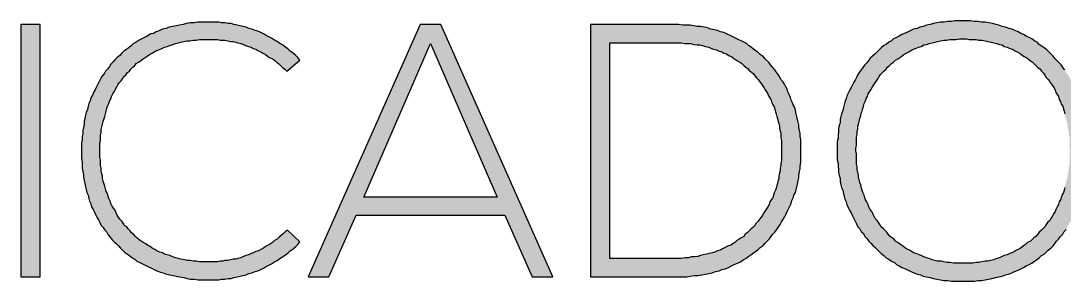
# Model space of a CAD drawing. Header units: centimetres. Extents: x 1658 to 17259, y 8294 to 11444.
# Drawn here: x 10831.1 to 10908.7, y 8581.1 to 8600.5 of the extents above; entities that cross this region are included whole.
import ezdxf
from ezdxf.enums import TextEntityAlignment as Align

# ---------------------------------------------------------------- set-up
doc = ezdxf.new("R2010")
doc.units = ezdxf.units.CM
doc.header["$LTSCALE"] = 50
doc.header["$MEASUREMENT"] = 0
doc.layers.add('FORMATO-PRECON', color=2, linetype='Continuous')
doc.styles.add('PRECON-ROMANS', font='romans.shx')

# ---------------------------------------------------------------- blocks, each defined once
blk = doc.blocks.new('CARIMBO')
at = {"linetype": 'Continuous', "true_color": 0x575854}
for points in [[(-1246.63, 297.91), (-1246.56, 298.18), (-1246.49, 298.45), (-1246.42, 298.73), (-1246.35, 299), (-1246.28, 299.2), (-1246.22, 299.48), (-1246.15, 299.75), (-1246.05, 300.16), (-1245.88, 300.5), (-1245.81, 300.7), (-1245.67, 300.98), (-1245.6, 301.18), (-1245.47, 301.45), (-1245.33, 301.66), (-1245.26, 301.86), (-1245.13, 302.07), (-1244.92, 302.48), (-1244.65, 302.75), (-1244.51, 302.95), (-1244.38, 303.16), (-1244.17, 303.36), (-1244.03, 303.57), (-1243.83, 303.7), (-1243.69, 303.91), (-1243.49, 304.11), (-1243.28, 304.25), (-1243.15, 304.45), (-1242.94, 304.59), (-1242.74, 304.73), (-1242.47, 304.93), (-1242.26, 305.07), (-1242.06, 305.2), (-1241.85, 305.34), (-1241.58, 305.48), (-1241.38, 305.61), (-1241.1, 305.75), (-1240.9, 305.82), (-1240.63, 305.95), (-1240.35, 306.09), (-1240.08, 306.16), (-1239.81, 306.23), (-1239.53, 306.36), (-1239.26, 306.43), (-1238.99, 306.5), (-1238.72, 306.57), (-1238.44, 306.64), (-1238.1, 306.7), (-1237.83, 306.7), (-1237.49, 306.77), (-1237.22, 306.77), (-1236.87, 306.84), (-1236.53, 306.84), (-1236.19, 306.84), (-1235.92, 306.84), (-1235.65, 306.84), (-1235.38, 306.84), (-1235.1, 306.84), (-1234.83, 306.77), (-1234.56, 306.77), (-1234.35, 306.77), (-1234.08, 306.7), (-1233.81, 306.64), (-1233.53, 306.64), (-1233.26, 306.57), (-1233.06, 306.5), (-1232.78, 306.43), (-1232.51, 306.36), (-1232.31, 306.23), (-1232.03, 306.16), (-1231.76, 306.09), (-1231.56, 305.95), (-1231.28, 305.89), (-1231.08, 305.75), (-1230.81, 305.61), (-1230.6, 305.48), (-1230.33, 305.34), (-1230.13, 305.2), (-1229.92, 305.07), (-1229.51, 304.86), (-1229.24, 304.59), (-1229.03, 304.45), (-1228.83, 304.25), (-1228.63, 304.05), (-1228.42, 303.91), (-1228.22, 303.7), (-1226.92, 304.8), (-1227.13, 305.07), (-1227.33, 305.27), (-1227.6, 305.48), (-1227.88, 305.68), (-1228.08, 305.89), (-1228.35, 306.09), (-1228.63, 306.3), (-1228.9, 306.43), (-1229.17, 306.64), (-1229.44, 306.77), (-1229.72, 306.98), (-1229.99, 307.11), (-1230.26, 307.25), (-1230.53, 307.39), (-1230.81, 307.52), (-1231.08, 307.66), (-1231.35, 307.73), (-1231.69, 307.86), (-1231.97, 307.93), (-1232.24, 308.07), (-1232.58, 308.14), (-1232.85, 308.2), (-1233.13, 308.27), (-1233.47, 308.34), (-1233.74, 308.41), (-1234.08, 308.41), (-1234.35, 308.48), (-1234.69, 308.48), (-1234.97, 308.55), (-1235.31, 308.55), (-1235.58, 308.55), (-1235.92, 308.55), (-1236.26, 308.55), (-1236.67, 308.55), (-1237.08, 308.55), (-1237.42, 308.48), (-1237.76, 308.48), (-1238.17, 308.41), (-1238.51, 308.34), (-1238.85, 308.27), (-1239.19, 308.2), (-1239.53, 308.14), (-1239.88, 308.07), (-1240.22, 307.93), (-1240.56, 307.86), (-1240.83, 307.73), (-1241.17, 307.59), (-1241.44, 307.45), (-1241.72, 307.39), (-1242.06, 307.18), (-1242.33, 307.05), (-1242.6, 306.91), (-1242.88, 306.77), (-1243.15, 306.57), (-1243.42, 306.43), (-1243.63, 306.23), (-1243.9, 306.02), (-1244.1, 305.89), (-1244.38, 305.68), (-1244.58, 305.48), (-1244.78, 305.27), (-1245.06, 305.07), (-1245.26, 304.86), (-1245.47, 304.59), (-1245.67, 304.39), (-1245.81, 304.18), (-1246.01, 303.91), (-1246.22, 303.7), (-1246.35, 303.43), (-1246.56, 303.16), (-1246.69, 302.95), (-1246.83, 302.68), (-1246.97, 302.41), (-1247.1, 302.14), (-1247.24, 301.86), (-1247.38, 301.59), (-1247.51, 301.32), (-1247.65, 301.05), (-1247.72, 300.77), (-1247.85, 300.5), (-1247.92, 300.23), (-1247.99, 299.89), (-1248.12, 299.61), (-1248.19, 299.34), (-1248.26, 299), (-1248.33, 298.73), (-1248.33, 298.45), (-1248.4, 298.11), (-1248.47, 297.84), (-1248.47, 297.5), (-1248.53, 297.23), (-1248.53, 296.89), (-1248.6, 296.61), (-1248.6, 296.27), (-1248.6, 295.93), (-1248.6, 295.66), (-1248.6, 295.32), (-1248.6, 295.05), (-1248.53, 294.7), (-1248.53, 294.43), (-1248.53, 294.09), (-1248.47, 293.75), (-1248.4, 293.48), (-1248.4, 293.2), (-1248.33, 292.86), (-1248.26, 292.59), (-1248.19, 292.25), (-1248.12, 291.98), (-1248.06, 291.7), (-1247.92, 291.43), (-1247.85, 291.09), (-1247.78, 290.82), (-1247.65, 290.55), (-1247.58, 290.27), (-1247.44, 290), (-1247.31, 289.73), (-1247.17, 289.45), (-1247.03, 289.18), (-1246.9, 288.98), (-1246.76, 288.7), (-1246.63, 288.43), (-1246.42, 288.23), (-1246.28, 287.95), (-1246.08, 287.75), (-1245.94, 287.48), (-1245.74, 287.27), (-1245.53, 287), (-1245.33, 286.8), (-1245.13, 286.59), (-1244.92, 286.39), (-1244.72, 286.18), (-1244.51, 285.98), (-1244.31, 285.77), (-1244.03, 285.57), (-1243.83, 285.43), (-1243.56, 285.23), (-1243.28, 285.09), (-1243.08, 284.89), (-1242.81, 284.75), (-1242.53, 284.61), (-1242.26, 284.48), (-1241.99, 284.34), (-1241.65, 284.2), (-1241.38, 284.07), (-1241.1, 283.93), (-1240.76, 283.8), (-1240.49, 283.73), (-1240.15, 283.59), (-1239.81, 283.52), (-1239.47, 283.45), (-1239.19, 283.39), (-1238.85, 283.32), (-1238.44, 283.25), (-1238.1, 283.18), (-1237.76, 283.11), (-1237.42, 283.11), (-1237.01, 283.05), (-1236.67, 283.05), (-1236.26, 283.05), (-1235.92, 283.05), (-1235.58, 283.05), (-1235.31, 283.05), (-1234.97, 283.05), (-1234.69, 283.11), (-1234.35, 283.11), (-1234.08, 283.18), (-1233.74, 283.18), (-1233.47, 283.25), (-1233.13, 283.32), (-1232.85, 283.39), (-1232.58, 283.45), (-1232.24, 283.52), (-1231.97, 283.66), (-1231.69, 283.73), (-1231.35, 283.86), (-1231.08, 283.93), (-1230.81, 284.07), (-1230.53, 284.2), (-1230.26, 284.34), (-1229.99, 284.48), (-1229.72, 284.61), (-1229.44, 284.82), (-1229.17, 284.95), (-1228.9, 285.16), (-1228.63, 285.3), (-1228.35, 285.5), (-1228.08, 285.7), (-1227.88, 285.91), (-1227.6, 286.11), (-1227.33, 286.32), (-1227.13, 286.52), (-1226.92, 286.8), (-1228.15, 287.95), (-1228.35, 287.82), (-1228.56, 287.61), (-1228.76, 287.41), (-1228.97, 287.27), (-1229.17, 287.07), (-1229.44, 286.93), (-1229.65, 286.73), (-1229.85, 286.59), (-1230.13, 286.45), (-1230.33, 286.32), (-1230.53, 286.18), (-1230.81, 286.05), (-1231.01, 285.91), (-1231.28, 285.84), (-1231.56, 285.7), (-1231.76, 285.64), (-1232.03, 285.5), (-1232.24, 285.43), (-1232.51, 285.36), (-1232.78, 285.23), (-1233.06, 285.16), (-1233.26, 285.09), (-1233.53, 285.09), (-1233.81, 285.02), (-1234.08, 284.95), (-1234.35, 284.95), (-1234.56, 284.89), (-1234.83, 284.89), (-1235.1, 284.82), (-1235.38, 284.82), (-1235.65, 284.82), (-1235.92, 284.82), (-1236.19, 284.82), (-1236.53, 284.82), (-1236.87, 284.82), (-1237.22, 284.89), (-1237.49, 284.89), (-1237.83, 284.95), (-1238.1, 284.95), (-1238.38, 285.02), (-1238.72, 285.09), (-1238.99, 285.16), (-1239.26, 285.23), (-1239.53, 285.3), (-1239.81, 285.43), (-1240.08, 285.5), (-1240.35, 285.57), (-1240.56, 285.7), (-1240.83, 285.77), (-1241.1, 285.91), (-1241.31, 286.05), (-1241.58, 286.18), (-1241.78, 286.32), (-1241.99, 286.45), (-1242.19, 286.59), (-1242.47, 286.73), (-1242.67, 286.86), (-1242.88, 287), (-1243.08, 287.2), (-1243.22, 287.34), (-1243.42, 287.55), (-1243.63, 287.68), (-1243.76, 287.89), (-1243.97, 288.09), (-1244.1, 288.3), (-1244.31, 288.43), (-1244.44, 288.64), (-1244.58, 288.84), (-1244.78, 289.05), (-1244.92, 289.25), (-1245.06, 289.45), (-1245.19, 289.73), (-1245.26, 289.93), (-1245.4, 290.14), (-1245.53, 290.34), (-1245.67, 290.61), (-1245.74, 290.82), (-1245.88, 291.09), (-1245.94, 291.3), (-1246.01, 291.57), (-1246.15, 291.77), (-1246.22, 292.05), (-1246.28, 292.32), (-1246.35, 292.52), (-1246.42, 292.8), (-1246.49, 293.07), (-1246.49, 293.34), (-1246.63, 293.75), (-1246.63, 294.09), (-1246.69, 294.36), (-1246.69, 294.64), (-1246.69, 294.91), (-1246.76, 295.18), (-1246.76, 295.45), (-1246.76, 295.73), (-1246.76, 296), (-1246.76, 296.27), (-1246.76, 296.55), (-1246.69, 296.82), (-1246.69, 297.09), (-1246.69, 297.36), (-1246.63, 297.64)], [(-1252.69, 308.34), (-1254.6, 308.34), (-1254.6, 283.32), (-1252.69, 283.32)]]:
    blk.add_hatch(color=251, dxfattribs=at).paths.add_polyline_path(points)
h = blk.add_hatch(color=251, dxfattribs=at)
h.paths.add_polyline_path([(-1149.81, 290.14), (-1149.67, 290.41), (-1149.6, 290.68), (-1149.47, 290.95), (-1149.4, 291.3), (-1149.33, 291.57), (-1149.19, 291.84), (-1149.13, 292.11), (-1149.06, 292.45), (-1148.99, 292.73), (-1148.92, 293), (-1148.92, 293.34), (-1148.85, 293.61), (-1148.78, 293.95), (-1148.78, 294.23), (-1148.72, 294.5), (-1148.72, 294.84), (-1148.72, 295.11), (-1148.72, 295.45), (-1148.72, 295.73), (-1148.72, 296.07), (-1148.72, 296.41), (-1148.72, 296.68), (-1148.72, 297.02), (-1148.78, 297.3), (-1148.78, 297.64), (-1148.85, 297.98), (-1148.85, 298.25), (-1148.92, 298.52), (-1148.99, 298.86), (-1149.06, 299.14), (-1149.13, 299.48), (-1149.19, 299.75), (-1149.26, 300.02), (-1149.33, 300.36), (-1149.47, 300.64), (-1149.53, 300.91), (-1149.67, 301.18), (-1149.74, 301.45), (-1149.88, 301.73), (-1150.01, 302), (-1150.15, 302.27), (-1150.28, 302.55), (-1150.42, 302.82), (-1150.56, 303.09), (-1150.69, 303.3), (-1150.9, 303.57), (-1151.03, 303.84), (-1151.24, 304.05), (-1151.38, 304.32), (-1151.58, 304.52), (-1151.78, 304.73), (-1151.99, 304.93), (-1152.19, 305.2), (-1152.4, 305.41), (-1152.6, 305.61), (-1152.81, 305.82), (-1153.08, 306.02), (-1153.28, 306.16), (-1153.56, 306.36), (-1153.76, 306.57), (-1154.03, 306.7), (-1154.31, 306.91), (-1154.58, 307.05), (-1154.85, 307.18), (-1155.13, 307.32), (-1155.4, 307.45), (-1155.67, 307.59), (-1155.94, 307.73), (-1156.28, 307.86), (-1156.56, 307.93), (-1156.9, 308.07), (-1157.24, 308.14), (-1157.58, 308.27), (-1157.85, 308.34), (-1158.19, 308.41), (-1158.53, 308.48), (-1158.94, 308.55), (-1159.28, 308.55), (-1159.63, 308.61), (-1160.03, 308.61), (-1160.38, 308.68), (-1160.78, 308.68), (-1161.13, 308.68), (-1161.53, 308.68), (-1161.94, 308.68), (-1162.28, 308.61), (-1162.63, 308.61), (-1163.03, 308.55), (-1163.37, 308.55), (-1163.72, 308.48), (-1164.06, 308.41), (-1164.4, 308.34), (-1164.74, 308.27), (-1165.08, 308.14), (-1165.42, 308.07), (-1165.69, 307.93), (-1166.03, 307.86), (-1166.31, 307.73), (-1166.58, 307.59), (-1166.92, 307.45), (-1167.19, 307.32), (-1167.47, 307.18), (-1167.74, 307.05), (-1168.01, 306.91), (-1168.22, 306.7), (-1168.49, 306.57), (-1168.76, 306.36), (-1168.97, 306.23), (-1169.24, 306.02), (-1169.44, 305.82), (-1169.65, 305.61), (-1169.85, 305.41), (-1170.12, 305.2), (-1170.33, 305), (-1170.47, 304.8), (-1170.67, 304.52), (-1170.88, 304.32), (-1171.08, 304.05), (-1171.22, 303.84), (-1171.42, 303.57), (-1171.56, 303.36), (-1171.69, 303.09), (-1171.83, 302.82), (-1171.97, 302.61), (-1172.1, 302.34), (-1172.24, 302.07), (-1172.38, 301.8), (-1172.51, 301.52), (-1172.65, 301.25), (-1172.72, 300.98), (-1172.85, 300.64), (-1172.92, 300.36), (-1172.99, 300.09), (-1173.06, 299.82), (-1173.19, 299.48), (-1173.26, 299.2), (-1173.33, 298.93), (-1173.33, 298.59), (-1173.4, 298.32), (-1173.47, 297.98), (-1173.47, 297.7), (-1173.53, 297.36), (-1173.53, 297.09), (-1173.6, 296.75), (-1173.6, 296.48), (-1173.6, 296.14), (-1173.6, 295.86), (-1173.6, 295.52), (-1173.6, 295.18), (-1173.6, 294.91), (-1173.53, 294.57), (-1173.53, 294.3), (-1173.47, 293.95), (-1173.47, 293.68), (-1173.4, 293.41), (-1173.33, 293.07), (-1173.33, 292.8), (-1173.26, 292.45), (-1173.19, 292.18), (-1173.06, 291.91), (-1172.99, 291.57), (-1172.92, 291.3), (-1172.85, 291.02), (-1172.72, 290.75), (-1172.65, 290.48), (-1172.51, 290.2), (-1172.38, 289.93), (-1172.24, 289.66), (-1172.1, 289.39), (-1171.97, 289.11), (-1171.83, 288.84), (-1171.69, 288.57), (-1171.56, 288.3), (-1171.35, 288.09), (-1171.22, 287.82), (-1171.01, 287.61), (-1170.88, 287.34), (-1170.67, 287.14), (-1170.47, 286.86), (-1170.26, 286.66), (-1170.06, 286.45), (-1169.85, 286.25), (-1169.65, 286.05), (-1169.44, 285.84), (-1169.24, 285.64), (-1168.97, 285.43), (-1168.76, 285.23), (-1168.49, 285.09), (-1168.22, 284.89), (-1167.94, 284.75), (-1167.74, 284.55), (-1167.47, 284.41), (-1167.19, 284.27), (-1166.85, 284.14), (-1166.58, 284), (-1166.31, 283.86), (-1165.97, 283.73), (-1165.69, 283.59), (-1165.35, 283.52), (-1165.08, 283.39), (-1164.74, 283.32), (-1164.4, 283.25), (-1164.06, 283.18), (-1163.72, 283.11), (-1163.37, 283.05), (-1163.03, 282.98), (-1162.63, 282.98), (-1162.28, 282.91), (-1161.94, 282.91), (-1161.53, 282.91), (-1161.13, 282.91), (-1160.78, 282.91), (-1160.38, 282.91), (-1160.03, 282.91), (-1159.63, 282.98), (-1159.28, 282.98), (-1158.94, 283.05), (-1158.6, 283.11), (-1158.26, 283.18), (-1157.92, 283.25), (-1157.58, 283.32), (-1157.24, 283.39), (-1156.9, 283.52), (-1156.63, 283.59), (-1156.28, 283.73), (-1156.01, 283.86), (-1155.67, 284), (-1155.4, 284.14), (-1155.13, 284.27), (-1154.85, 284.41), (-1154.58, 284.55), (-1154.31, 284.68), (-1154.03, 284.89), (-1153.83, 285.02), (-1153.56, 285.23), (-1153.35, 285.43), (-1153.08, 285.57), (-1152.88, 285.77), (-1152.67, 285.98), (-1152.4, 286.18), (-1152.19, 286.39), (-1151.99, 286.66), (-1151.85, 286.86), (-1151.65, 287.07), (-1151.44, 287.34), (-1151.24, 287.55), (-1151.1, 287.82), (-1150.9, 288.02), (-1150.76, 288.3), (-1150.63, 288.57), (-1150.49, 288.77), (-1150.28, 289.05), (-1150.15, 289.32), (-1150.08, 289.59), (-1149.94, 289.86)])
h.paths.add_polyline_path([(-1170.47, 290.27), (-1170.53, 290.48), (-1170.67, 290.75), (-1170.81, 290.95), (-1170.88, 291.16), (-1170.94, 291.43), (-1171.08, 291.7), (-1171.15, 291.91), (-1171.22, 292.18), (-1171.28, 292.45), (-1171.35, 292.66), (-1171.42, 292.93), (-1171.49, 293.2), (-1171.49, 293.41), (-1171.56, 293.68), (-1171.63, 293.95), (-1171.63, 294.23), (-1171.69, 294.5), (-1171.69, 294.77), (-1171.69, 294.98), (-1171.69, 295.25), (-1171.69, 295.52), (-1171.76, 295.8), (-1171.76, 296.07), (-1171.69, 296.34), (-1171.69, 296.61), (-1171.69, 296.89), (-1171.69, 297.16), (-1171.63, 297.43), (-1171.63, 297.7), (-1171.56, 297.98), (-1171.56, 298.25), (-1171.49, 298.45), (-1171.42, 298.73), (-1171.35, 299), (-1171.28, 299.27), (-1171.22, 299.55), (-1171.15, 299.75), (-1171.08, 300.02), (-1171.01, 300.23), (-1170.94, 300.5), (-1170.81, 300.77), (-1170.74, 300.98), (-1170.6, 301.18), (-1170.53, 301.45), (-1170.4, 301.66), (-1170.26, 301.86), (-1170.12, 302.14), (-1169.99, 302.34), (-1169.85, 302.55), (-1169.72, 302.75), (-1169.58, 302.95), (-1169.44, 303.16), (-1169.31, 303.36), (-1169.1, 303.57), (-1168.97, 303.7), (-1168.76, 303.91), (-1168.63, 304.11), (-1168.42, 304.25), (-1168.22, 304.45), (-1168.01, 304.59), (-1167.81, 304.8), (-1167.6, 304.93), (-1167.4, 305.07), (-1167.19, 305.2), (-1166.99, 305.34), (-1166.78, 305.48), (-1166.51, 305.61), (-1166.31, 305.75), (-1166.03, 305.89), (-1165.83, 305.95), (-1165.56, 306.09), (-1165.28, 306.16), (-1165.01, 306.3), (-1164.74, 306.36), (-1164.47, 306.43), (-1164.19, 306.5), (-1163.92, 306.57), (-1163.65, 306.64), (-1163.37, 306.7), (-1163.03, 306.77), (-1162.76, 306.77), (-1162.42, 306.84), (-1162.15, 306.84), (-1161.81, 306.84), (-1161.47, 306.91), (-1161.13, 306.91), (-1160.78, 306.91), (-1160.51, 306.84), (-1160.17, 306.84), (-1159.83, 306.84), (-1159.56, 306.77), (-1159.22, 306.77), (-1158.94, 306.7), (-1158.67, 306.64), (-1158.33, 306.57), (-1158.06, 306.5), (-1157.78, 306.43), (-1157.51, 306.36), (-1157.24, 306.3), (-1157.03, 306.16), (-1156.76, 306.09), (-1156.49, 305.95), (-1156.22, 305.89), (-1156.01, 305.75), (-1155.74, 305.61), (-1155.53, 305.48), (-1155.33, 305.34), (-1155.13, 305.2), (-1154.85, 305.07), (-1154.65, 304.93), (-1154.44, 304.73), (-1154.24, 304.59), (-1154.03, 304.39), (-1153.9, 304.25), (-1153.69, 304.05), (-1153.49, 303.91), (-1153.35, 303.7), (-1153.15, 303.5), (-1153.01, 303.3), (-1152.88, 303.09), (-1152.67, 302.89), (-1152.53, 302.68), (-1152.4, 302.48), (-1152.26, 302.27), (-1152.12, 302.07), (-1151.99, 301.86), (-1151.92, 301.59), (-1151.78, 301.39), (-1151.65, 301.18), (-1151.58, 300.91), (-1151.44, 300.7), (-1151.38, 300.43), (-1151.24, 300.23), (-1151.17, 299.95), (-1151.1, 299.75), (-1151.03, 299.48), (-1150.97, 299.2), (-1150.9, 298.93), (-1150.83, 298.73), (-1150.76, 298.45), (-1150.76, 298.18), (-1150.69, 297.91), (-1150.63, 297.64), (-1150.63, 297.43), (-1150.56, 297.16), (-1150.56, 296.89), (-1150.56, 296.61), (-1150.56, 296.34), (-1150.56, 296.07), (-1150.49, 295.8), (-1150.56, 295.52), (-1150.56, 295.25), (-1150.56, 294.98), (-1150.56, 294.77), (-1150.56, 294.5), (-1150.63, 294.23), (-1150.63, 293.95), (-1150.69, 293.68), (-1150.76, 293.41), (-1150.76, 293.2), (-1150.83, 292.93), (-1150.9, 292.66), (-1150.97, 292.45), (-1151.03, 292.18), (-1151.1, 291.91), (-1151.17, 291.7), (-1151.31, 291.43), (-1151.38, 291.16), (-1151.44, 290.95), (-1151.58, 290.75), (-1151.65, 290.48), (-1151.78, 290.27), (-1151.92, 290), (-1151.99, 289.8), (-1152.12, 289.59), (-1152.26, 289.39), (-1152.4, 289.11), (-1152.53, 288.91), (-1152.74, 288.7), (-1152.88, 288.5), (-1153.01, 288.3), (-1153.22, 288.09), (-1153.35, 287.95), (-1153.56, 287.75), (-1153.69, 287.55), (-1153.9, 287.34), (-1154.1, 287.2), (-1154.31, 287), (-1154.44, 286.86), (-1154.72, 286.73), (-1154.92, 286.52), (-1155.13, 286.39), (-1155.33, 286.25), (-1155.53, 286.11), (-1155.81, 285.98), (-1156.01, 285.84), (-1156.28, 285.7), (-1156.49, 285.64), (-1156.76, 285.5), (-1157.03, 285.43), (-1157.31, 285.3), (-1157.51, 285.23), (-1157.78, 285.16), (-1158.12, 285.02), (-1158.4, 284.95), (-1158.67, 284.89), (-1158.94, 284.89), (-1159.28, 284.82), (-1159.56, 284.75), (-1159.83, 284.75), (-1160.17, 284.68), (-1160.51, 284.68), (-1160.78, 284.68), (-1161.13, 284.68), (-1161.47, 284.68), (-1161.81, 284.68), (-1162.08, 284.68), (-1162.42, 284.75), (-1162.69, 284.75), (-1163.03, 284.82), (-1163.31, 284.89), (-1163.65, 284.89), (-1163.92, 284.95), (-1164.19, 285.02), (-1164.47, 285.16), (-1164.74, 285.23), (-1165.01, 285.3), (-1165.28, 285.43), (-1165.49, 285.5), (-1165.76, 285.64), (-1166.03, 285.7), (-1166.24, 285.84), (-1166.44, 285.98), (-1166.72, 286.11), (-1166.92, 286.25), (-1167.13, 286.39), (-1167.33, 286.52), (-1167.6, 286.73), (-1167.81, 286.86), (-1167.94, 287), (-1168.15, 287.2), (-1168.35, 287.34), (-1168.56, 287.55), (-1168.69, 287.75), (-1168.9, 287.95), (-1169.03, 288.09), (-1169.24, 288.3), (-1169.37, 288.5), (-1169.51, 288.7), (-1169.65, 288.91), (-1169.85, 289.11), (-1169.99, 289.39), (-1170.06, 289.59), (-1170.19, 289.8), (-1170.33, 290)], flags=16)
h = blk.add_hatch(color=251, dxfattribs=at)
h.paths.add_polyline_path([(-1212.94, 308.34), (-1214.99, 308.34), (-1226.1, 283.32), (-1224.06, 283.32), (-1221.33, 289.45), (-1206.6, 289.45), (-1203.87, 283.32), (-1201.83, 283.32)])
h.paths.add_polyline_path([(-1220.58, 291.23), (-1213.97, 306.43), (-1207.35, 291.23)], flags=16)
h = blk.add_hatch(color=251, dxfattribs=at)
h.paths.add_polyline_path([(-1177.56, 292.52), (-1177.49, 292.86), (-1177.42, 293.14), (-1177.42, 293.41), (-1177.35, 293.75), (-1177.28, 294.02), (-1177.28, 294.3), (-1177.22, 294.64), (-1177.22, 294.91), (-1177.22, 295.18), (-1177.22, 295.52), (-1177.22, 295.8), (-1177.22, 296.07), (-1177.22, 296.41), (-1177.22, 296.68), (-1177.22, 296.95), (-1177.28, 297.23), (-1177.28, 297.57), (-1177.35, 297.84), (-1177.42, 298.11), (-1177.42, 298.39), (-1177.49, 298.66), (-1177.56, 298.93), (-1177.63, 299.2), (-1177.69, 299.48), (-1177.76, 299.82), (-1177.83, 300.09), (-1177.97, 300.36), (-1178.03, 300.57), (-1178.17, 300.84), (-1178.24, 301.11), (-1178.38, 301.39), (-1178.51, 301.66), (-1178.58, 301.93), (-1178.72, 302.14), (-1178.85, 302.41), (-1178.99, 302.68), (-1179.19, 302.89), (-1179.33, 303.16), (-1179.47, 303.36), (-1179.67, 303.64), (-1179.81, 303.84), (-1180.01, 304.05), (-1180.22, 304.32), (-1180.35, 304.52), (-1180.56, 304.73), (-1180.76, 304.93), (-1180.97, 305.14), (-1181.24, 305.34), (-1181.44, 305.55), (-1181.65, 305.68), (-1181.92, 305.89), (-1182.13, 306.09), (-1182.4, 306.23), (-1182.6, 306.43), (-1182.88, 306.57), (-1183.15, 306.7), (-1183.42, 306.84), (-1183.69, 306.98), (-1183.97, 307.11), (-1184.24, 307.25), (-1184.58, 307.39), (-1184.85, 307.52), (-1185.19, 307.59), (-1185.47, 307.73), (-1185.81, 307.8), (-1186.15, 307.86), (-1186.49, 308), (-1186.76, 308.07), (-1187.17, 308.14), (-1187.51, 308.14), (-1187.85, 308.2), (-1188.19, 308.27), (-1188.6, 308.27), (-1188.94, 308.27), (-1189.35, 308.34), (-1189.76, 308.34), (-1189.97, 308.34), (-1190.24, 308.34), (-1190.51, 308.34), (-1190.78, 308.34), (-1191.06, 308.34), (-1191.33, 308.34), (-1191.53, 308.34), (-1191.81, 308.34), (-1192.08, 308.34), (-1192.35, 308.34), (-1192.62, 308.34), (-1192.9, 308.34), (-1193.1, 308.34), (-1193.38, 308.34), (-1193.65, 308.34), (-1193.92, 308.34), (-1194.19, 308.34), (-1194.47, 308.34), (-1194.67, 308.34), (-1194.94, 308.34), (-1195.22, 308.34), (-1195.49, 308.34), (-1195.76, 308.34), (-1196.03, 308.34), (-1196.24, 308.34), (-1196.51, 308.34), (-1196.78, 308.34), (-1197.06, 308.34), (-1197.33, 308.34), (-1197.6, 308.34), (-1197.81, 308.34), (-1198.08, 308.34), (-1198.08, 283.32), (-1197.81, 283.32), (-1197.6, 283.32), (-1197.33, 283.32), (-1197.06, 283.32), (-1196.78, 283.32), (-1196.51, 283.32), (-1196.24, 283.32), (-1196.03, 283.32), (-1195.76, 283.32), (-1195.49, 283.32), (-1195.22, 283.32), (-1194.94, 283.32), (-1194.67, 283.32), (-1194.47, 283.32), (-1194.19, 283.32), (-1193.92, 283.32), (-1193.65, 283.32), (-1193.38, 283.32), (-1193.1, 283.32), (-1192.9, 283.32), (-1192.62, 283.32), (-1192.35, 283.32), (-1192.08, 283.32), (-1191.81, 283.32), (-1191.53, 283.32), (-1191.33, 283.32), (-1191.06, 283.32), (-1190.78, 283.32), (-1190.51, 283.32), (-1190.24, 283.32), (-1189.97, 283.32), (-1189.76, 283.32), (-1189.35, 283.32), (-1188.94, 283.32), (-1188.53, 283.32), (-1188.19, 283.39), (-1187.78, 283.45), (-1187.44, 283.45), (-1187.03, 283.52), (-1186.69, 283.59), (-1186.35, 283.66), (-1186.01, 283.73), (-1185.67, 283.86), (-1185.33, 283.93), (-1185.06, 284.07), (-1184.72, 284.14), (-1184.38, 284.27), (-1184.1, 284.41), (-1183.83, 284.55), (-1183.49, 284.68), (-1183.22, 284.82), (-1182.94, 285.02), (-1182.67, 285.16), (-1182.47, 285.3), (-1182.19, 285.5), (-1181.92, 285.7), (-1181.72, 285.84), (-1181.44, 286.05), (-1181.24, 286.25), (-1180.97, 286.45), (-1180.76, 286.66), (-1180.56, 286.86), (-1180.35, 287.07), (-1180.15, 287.34), (-1180.01, 287.55), (-1179.81, 287.75), (-1179.6, 288.02), (-1179.47, 288.23), (-1179.26, 288.5), (-1179.13, 288.77), (-1178.99, 288.98), (-1178.85, 289.25), (-1178.72, 289.52), (-1178.58, 289.8), (-1178.44, 290.07), (-1178.31, 290.34), (-1178.17, 290.61), (-1178.1, 290.89), (-1177.97, 291.16), (-1177.9, 291.43), (-1177.76, 291.7), (-1177.69, 291.98), (-1177.63, 292.25)])
h.paths.add_polyline_path([(-1196.17, 306.5), (-1189.76, 306.5), (-1189.42, 306.5), (-1189.08, 306.5), (-1188.74, 306.43), (-1188.47, 306.43), (-1188.13, 306.43), (-1187.85, 306.36), (-1187.51, 306.3), (-1187.24, 306.3), (-1186.97, 306.23), (-1186.69, 306.16), (-1186.35, 306.09), (-1186.08, 305.95), (-1185.87, 305.89), (-1185.6, 305.82), (-1185.33, 305.68), (-1185.06, 305.61), (-1184.85, 305.48), (-1184.58, 305.41), (-1184.38, 305.27), (-1184.1, 305.14), (-1183.9, 305), (-1183.69, 304.86), (-1183.49, 304.73), (-1183.28, 304.59), (-1183.08, 304.45), (-1182.88, 304.25), (-1182.67, 304.11), (-1182.47, 303.98), (-1182.33, 303.77), (-1182.13, 303.64), (-1181.92, 303.43), (-1181.78, 303.23), (-1181.65, 303.09), (-1181.44, 302.89), (-1181.31, 302.68), (-1181.17, 302.48), (-1181.03, 302.27), (-1180.9, 302.07), (-1180.76, 301.86), (-1180.62, 301.66), (-1180.49, 301.45), (-1180.42, 301.25), (-1180.28, 301.05), (-1180.15, 300.84), (-1180.08, 300.57), (-1180.01, 300.36), (-1179.88, 300.16), (-1179.81, 299.95), (-1179.74, 299.68), (-1179.67, 299.48), (-1179.6, 299.2), (-1179.53, 299), (-1179.47, 298.73), (-1179.4, 298.52), (-1179.33, 298.25), (-1179.33, 298.05), (-1179.26, 297.77), (-1179.19, 297.57), (-1179.19, 297.3), (-1179.19, 297.09), (-1179.13, 296.82), (-1179.13, 296.61), (-1179.13, 296.34), (-1179.13, 296.07), (-1179.13, 295.86), (-1179.13, 295.59), (-1179.13, 295.32), (-1179.13, 295.11), (-1179.13, 294.84), (-1179.19, 294.57), (-1179.19, 294.36), (-1179.26, 294.09), (-1179.26, 293.82), (-1179.33, 293.61), (-1179.4, 293.34), (-1179.4, 293.07), (-1179.47, 292.86), (-1179.53, 292.59), (-1179.6, 292.39), (-1179.67, 292.11), (-1179.74, 291.91), (-1179.88, 291.64), (-1179.94, 291.43), (-1180.01, 291.16), (-1180.15, 290.95), (-1180.28, 290.75), (-1180.35, 290.48), (-1180.49, 290.27), (-1180.62, 290.07), (-1180.76, 289.86), (-1180.9, 289.66), (-1181.03, 289.45), (-1181.17, 289.25), (-1181.31, 289.05), (-1181.44, 288.84), (-1181.65, 288.64), (-1181.78, 288.43), (-1181.99, 288.23), (-1182.13, 288.09), (-1182.33, 287.89), (-1182.53, 287.68), (-1182.74, 287.55), (-1182.88, 287.34), (-1183.15, 287.2), (-1183.35, 287.07), (-1183.56, 286.93), (-1183.76, 286.73), (-1183.97, 286.59), (-1184.24, 286.45), (-1184.44, 286.39), (-1184.72, 286.25), (-1184.99, 286.11), (-1185.19, 285.98), (-1185.47, 285.91), (-1185.74, 285.77), (-1186.01, 285.7), (-1186.28, 285.64), (-1186.56, 285.57), (-1186.9, 285.5), (-1187.17, 285.43), (-1187.44, 285.36), (-1187.78, 285.3), (-1188.06, 285.3), (-1188.4, 285.23), (-1188.74, 285.23), (-1189.08, 285.16), (-1189.42, 285.16), (-1189.76, 285.16), (-1196.17, 285.16)], flags=16)
at = {"color": 251, "linetype": 'Continuous', "true_color": 0x575854}
for points in [[(-1228.15, 287.95), (-1228.35, 287.82), (-1228.56, 287.61), (-1228.76, 287.41), (-1228.97, 287.27), (-1229.17, 287.07), (-1229.44, 286.93), (-1229.65, 286.73), (-1229.85, 286.59), (-1230.13, 286.45), (-1230.33, 286.32), (-1230.53, 286.18), (-1230.81, 286.05), (-1231.01, 285.91), (-1231.28, 285.84), (-1231.56, 285.7), (-1231.76, 285.64), (-1232.03, 285.5), (-1232.24, 285.43), (-1232.51, 285.36), (-1232.78, 285.23), (-1233.06, 285.16), (-1233.26, 285.09), (-1233.53, 285.09), (-1233.81, 285.02), (-1234.08, 284.95), (-1234.35, 284.95), (-1234.56, 284.89), (-1234.83, 284.89), (-1235.1, 284.82), (-1235.38, 284.82), (-1235.65, 284.82), (-1235.92, 284.82), (-1236.19, 284.82), (-1236.53, 284.82), (-1236.87, 284.82), (-1237.22, 284.89), (-1237.49, 284.89), (-1237.83, 284.95), (-1238.1, 284.95), (-1238.38, 285.02), (-1238.72, 285.09), (-1238.99, 285.16), (-1239.26, 285.23), (-1239.53, 285.3), (-1239.81, 285.43), (-1240.08, 285.5), (-1240.35, 285.57), (-1240.56, 285.7), (-1240.83, 285.77), (-1241.1, 285.91), (-1241.31, 286.05), (-1241.58, 286.18), (-1241.78, 286.32), (-1241.99, 286.45), (-1242.19, 286.59), (-1242.47, 286.73), (-1242.67, 286.86), (-1242.88, 287), (-1243.08, 287.2), (-1243.22, 287.34), (-1243.42, 287.55), (-1243.63, 287.68), (-1243.76, 287.89), (-1243.97, 288.09), (-1244.1, 288.3), (-1244.31, 288.43), (-1244.44, 288.64), (-1244.58, 288.84), (-1244.78, 289.05), (-1244.92, 289.25), (-1245.06, 289.45), (-1245.19, 289.73), (-1245.26, 289.93), (-1245.4, 290.14), (-1245.53, 290.34), (-1245.67, 290.61), (-1245.74, 290.82), (-1245.88, 291.09), (-1245.94, 291.3), (-1246.01, 291.57), (-1246.15, 291.77), (-1246.22, 292.05), (-1246.28, 292.32), (-1246.35, 292.52), (-1246.42, 292.8), (-1246.49, 293.07), (-1246.49, 293.34), (-1246.56, 293.55), (-1246.63, 293.82), (-1246.63, 294.09), (-1246.69, 294.36), (-1246.69, 294.64), (-1246.69, 294.91), (-1246.76, 295.18), (-1246.76, 295.45), (-1246.76, 295.73), (-1246.76, 296), (-1246.76, 296.27), (-1246.76, 296.55), (-1246.69, 296.82), (-1246.69, 297.09), (-1246.69, 297.36), (-1246.63, 297.64), (-1246.63, 297.91), (-1246.56, 298.18), (-1246.49, 298.45), (-1246.42, 298.73), (-1246.35, 299), (-1246.28, 299.2), (-1246.22, 299.48), (-1246.15, 299.75), (-1246.08, 300.02), (-1246.01, 300.23), (-1245.88, 300.5), (-1245.81, 300.7), (-1245.67, 300.98), (-1245.6, 301.18), (-1245.47, 301.45), (-1245.33, 301.66), (-1245.26, 301.86), (-1245.13, 302.07), (-1244.99, 302.34), (-1244.85, 302.55), (-1244.65, 302.75), (-1244.51, 302.95), (-1244.38, 303.16), (-1244.17, 303.36), (-1244.03, 303.57), (-1243.83, 303.7), (-1243.69, 303.91), (-1243.49, 304.11), (-1243.28, 304.25), (-1243.15, 304.45), (-1242.94, 304.59), (-1242.74, 304.73), (-1242.47, 304.93), (-1242.26, 305.07), (-1242.06, 305.2), (-1241.85, 305.34), (-1241.58, 305.48), (-1241.38, 305.61), (-1241.1, 305.75), (-1240.9, 305.82), (-1240.63, 305.95), (-1240.35, 306.09), (-1240.08, 306.16), (-1239.81, 306.23), (-1239.53, 306.36), (-1239.26, 306.43), (-1238.99, 306.5), (-1238.72, 306.57), (-1238.44, 306.64), (-1238.1, 306.7), (-1237.83, 306.7), (-1237.49, 306.77), (-1237.22, 306.77), (-1236.87, 306.84), (-1236.53, 306.84), (-1236.19, 306.84), (-1235.92, 306.84), (-1235.65, 306.84), (-1235.38, 306.84), (-1235.1, 306.84), (-1234.83, 306.77), (-1234.56, 306.77), (-1234.35, 306.77), (-1234.08, 306.7), (-1233.81, 306.64), (-1233.53, 306.64), (-1233.26, 306.57), (-1233.06, 306.5), (-1232.78, 306.43), (-1232.51, 306.36), (-1232.31, 306.23), (-1232.03, 306.16), (-1231.76, 306.09), (-1231.56, 305.95), (-1231.28, 305.89), (-1231.08, 305.75), (-1230.81, 305.61), (-1230.6, 305.48), (-1230.33, 305.34), (-1230.13, 305.2), (-1229.92, 305.07), (-1229.65, 304.93), (-1229.44, 304.8), (-1229.24, 304.59), (-1229.03, 304.45), (-1228.83, 304.25), (-1228.63, 304.05), (-1228.42, 303.91), (-1228.22, 303.7), (-1226.92, 304.8), (-1227.13, 305.07), (-1227.33, 305.27), (-1227.6, 305.48), (-1227.88, 305.68), (-1228.08, 305.89), (-1228.35, 306.09), (-1228.63, 306.3), (-1228.9, 306.43), (-1229.17, 306.64), (-1229.44, 306.77), (-1229.72, 306.98), (-1229.99, 307.11), (-1230.26, 307.25), (-1230.53, 307.39), (-1230.81, 307.52), (-1231.08, 307.66), (-1231.35, 307.73), (-1231.69, 307.86), (-1231.97, 307.93), (-1232.24, 308.07), (-1232.58, 308.14), (-1232.85, 308.2), (-1233.13, 308.27), (-1233.47, 308.34), (-1233.74, 308.41), (-1234.08, 308.41), (-1234.35, 308.48), (-1234.69, 308.48), (-1234.97, 308.55), (-1235.31, 308.55), (-1235.58, 308.55), (-1235.92, 308.55), (-1236.26, 308.55), (-1236.67, 308.55), (-1237.08, 308.55), (-1237.42, 308.48), (-1237.76, 308.48), (-1238.17, 308.41), (-1238.51, 308.34), (-1238.85, 308.27), (-1239.19, 308.2), (-1239.53, 308.14), (-1239.88, 308.07), (-1240.22, 307.93), (-1240.56, 307.86), (-1240.83, 307.73), (-1241.17, 307.59), (-1241.44, 307.45), (-1241.72, 307.39), (-1242.06, 307.18), (-1242.33, 307.05), (-1242.6, 306.91), (-1242.88, 306.77), (-1243.15, 306.57), (-1243.42, 306.43), (-1243.63, 306.23), (-1243.9, 306.02), (-1244.1, 305.89), (-1244.38, 305.68), (-1244.58, 305.48), (-1244.78, 305.27), (-1245.06, 305.07), (-1245.26, 304.86), (-1245.47, 304.59), (-1245.67, 304.39), (-1245.81, 304.18), (-1246.01, 303.91), (-1246.22, 303.7), (-1246.35, 303.43), (-1246.56, 303.16), (-1246.69, 302.95), (-1246.83, 302.68), (-1246.97, 302.41), (-1247.1, 302.14), (-1247.24, 301.86), (-1247.38, 301.59), (-1247.51, 301.32), (-1247.65, 301.05), (-1247.72, 300.77), (-1247.85, 300.5), (-1247.92, 300.23), (-1247.99, 299.89), (-1248.12, 299.61), (-1248.19, 299.34), (-1248.26, 299), (-1248.33, 298.73), (-1248.33, 298.45), (-1248.4, 298.11), (-1248.47, 297.84), (-1248.47, 297.5), (-1248.53, 297.23), (-1248.53, 296.89), (-1248.6, 296.61), (-1248.6, 296.27), (-1248.6, 295.93), (-1248.6, 295.66), (-1248.6, 295.32), (-1248.6, 295.05), (-1248.53, 294.7), (-1248.53, 294.43), (-1248.53, 294.09), (-1248.47, 293.75), (-1248.4, 293.48), (-1248.4, 293.2), (-1248.33, 292.86), (-1248.26, 292.59), (-1248.19, 292.25), (-1248.12, 291.98), (-1248.06, 291.7), (-1247.92, 291.43), (-1247.85, 291.09), (-1247.78, 290.82), (-1247.65, 290.55), (-1247.58, 290.27), (-1247.44, 290), (-1247.31, 289.73), (-1247.17, 289.45), (-1247.03, 289.18), (-1246.9, 288.98), (-1246.76, 288.7), (-1246.63, 288.43), (-1246.42, 288.23), (-1246.28, 287.95), (-1246.08, 287.75), (-1245.94, 287.48), (-1245.74, 287.27), (-1245.53, 287), (-1245.33, 286.8), (-1245.13, 286.59), (-1244.92, 286.39), (-1244.72, 286.18), (-1244.51, 285.98), (-1244.31, 285.77), (-1244.03, 285.57), (-1243.83, 285.43), (-1243.56, 285.23), (-1243.28, 285.09), (-1243.08, 284.89), (-1242.81, 284.75), (-1242.53, 284.61), (-1242.26, 284.48), (-1241.99, 284.34), (-1241.65, 284.2), (-1241.38, 284.07), (-1241.1, 283.93), (-1240.76, 283.8), (-1240.49, 283.73), (-1240.15, 283.59), (-1239.81, 283.52), (-1239.47, 283.45), (-1239.19, 283.39), (-1238.85, 283.32), (-1238.44, 283.25), (-1238.1, 283.18), (-1237.76, 283.11), (-1237.42, 283.11), (-1237.01, 283.05), (-1236.67, 283.05), (-1236.26, 283.05), (-1235.92, 283.05), (-1235.58, 283.05), (-1235.31, 283.05), (-1234.97, 283.05), (-1234.69, 283.11), (-1234.35, 283.11), (-1234.08, 283.18), (-1233.74, 283.18), (-1233.47, 283.25), (-1233.13, 283.32), (-1232.85, 283.39), (-1232.58, 283.45), (-1232.24, 283.52), (-1231.97, 283.66), (-1231.69, 283.73), (-1231.35, 283.86), (-1231.08, 283.93), (-1230.81, 284.07), (-1230.53, 284.2), (-1230.26, 284.34), (-1229.99, 284.48), (-1229.72, 284.61), (-1229.44, 284.82), (-1229.17, 284.95), (-1228.9, 285.16), (-1228.63, 285.3), (-1228.35, 285.5), (-1228.08, 285.7), (-1227.88, 285.91), (-1227.6, 286.11), (-1227.33, 286.32), (-1227.13, 286.52), (-1226.92, 286.8), (-1228.15, 287.95)], [(-1161.13, 308.68), (-1161.53, 308.68), (-1161.94, 308.68), (-1162.28, 308.61), (-1162.63, 308.61), (-1163.03, 308.55), (-1163.37, 308.55), (-1163.72, 308.48), (-1164.06, 308.41), (-1164.4, 308.34), (-1164.74, 308.27), (-1165.08, 308.14), (-1165.42, 308.07), (-1165.69, 307.93), (-1166.03, 307.86), (-1166.31, 307.73), (-1166.58, 307.59), (-1166.92, 307.45), (-1167.19, 307.32), (-1167.47, 307.18), (-1167.74, 307.05), (-1168.01, 306.91), (-1168.22, 306.7), (-1168.49, 306.57), (-1168.76, 306.36), (-1168.97, 306.23), (-1169.24, 306.02), (-1169.44, 305.82), (-1169.65, 305.61), (-1169.85, 305.41), (-1170.12, 305.2), (-1170.33, 305), (-1170.47, 304.8), (-1170.67, 304.52), (-1170.88, 304.32), (-1171.08, 304.05), (-1171.22, 303.84), (-1171.42, 303.57), (-1171.56, 303.36), (-1171.69, 303.09), (-1171.83, 302.82), (-1171.97, 302.61), (-1172.1, 302.34), (-1172.24, 302.07), (-1172.38, 301.8), (-1172.51, 301.52), (-1172.65, 301.25), (-1172.72, 300.98), (-1172.85, 300.64), (-1172.92, 300.36), (-1172.99, 300.09), (-1173.06, 299.82), (-1173.19, 299.48), (-1173.26, 299.2), (-1173.33, 298.93), (-1173.33, 298.59), (-1173.4, 298.32), (-1173.47, 297.98), (-1173.47, 297.7), (-1173.53, 297.36), (-1173.53, 297.09), (-1173.6, 296.75), (-1173.6, 296.48), (-1173.6, 296.14), (-1173.6, 295.86), (-1173.6, 295.52), (-1173.6, 295.18), (-1173.6, 294.91), (-1173.53, 294.57), (-1173.53, 294.3), (-1173.47, 293.95), (-1173.47, 293.68), (-1173.4, 293.41), (-1173.33, 293.07), (-1173.33, 292.8), (-1173.26, 292.45), (-1173.19, 292.18), (-1173.06, 291.91), (-1172.99, 291.57), (-1172.92, 291.3), (-1172.85, 291.02), (-1172.72, 290.75), (-1172.65, 290.48), (-1172.51, 290.2), (-1172.38, 289.93), (-1172.24, 289.66), (-1172.1, 289.39), (-1171.97, 289.11), (-1171.83, 288.84), (-1171.69, 288.57), (-1171.56, 288.3), (-1171.35, 288.09), (-1171.22, 287.82), (-1171.01, 287.61), (-1170.88, 287.34), (-1170.67, 287.14), (-1170.47, 286.86), (-1170.26, 286.66), (-1170.06, 286.45), (-1169.85, 286.25), (-1169.65, 286.05), (-1169.44, 285.84), (-1169.24, 285.64), (-1168.97, 285.43), (-1168.76, 285.23), (-1168.49, 285.09), (-1168.22, 284.89), (-1167.94, 284.75), (-1167.74, 284.55), (-1167.47, 284.41), (-1167.19, 284.27), (-1166.85, 284.14), (-1166.58, 284), (-1166.31, 283.86), (-1165.97, 283.73), (-1165.69, 283.59), (-1165.35, 283.52), (-1165.08, 283.39), (-1164.74, 283.32), (-1164.4, 283.25), (-1164.06, 283.18), (-1163.72, 283.11), (-1163.37, 283.05), (-1163.03, 282.98), (-1162.63, 282.98), (-1162.28, 282.91), (-1161.94, 282.91), (-1161.53, 282.91), (-1161.13, 282.91), (-1160.78, 282.91), (-1160.38, 282.91), (-1160.03, 282.91), (-1159.63, 282.98), (-1159.28, 282.98), (-1158.94, 283.05), (-1158.6, 283.11), (-1158.26, 283.18), (-1157.92, 283.25), (-1157.58, 283.32), (-1157.24, 283.39), (-1156.9, 283.52), (-1156.63, 283.59), (-1156.28, 283.73), (-1156.01, 283.86), (-1155.67, 284), (-1155.4, 284.14), (-1155.13, 284.27), (-1154.85, 284.41), (-1154.58, 284.55), (-1154.31, 284.68), (-1154.03, 284.89), (-1153.83, 285.02), (-1153.56, 285.23), (-1153.35, 285.43), (-1153.08, 285.57), (-1152.88, 285.77), (-1152.67, 285.98), (-1152.4, 286.18), (-1152.19, 286.39), (-1151.99, 286.66), (-1151.85, 286.86), (-1151.65, 287.07), (-1151.44, 287.34), (-1151.24, 287.55), (-1151.1, 287.82), (-1150.9, 288.02)], [(-1151.03, 303.84), (-1151.24, 304.05), (-1151.38, 304.32), (-1151.58, 304.52), (-1151.78, 304.73), (-1151.99, 304.93), (-1152.19, 305.2), (-1152.4, 305.41), (-1152.6, 305.61), (-1152.81, 305.82), (-1153.08, 306.02), (-1153.28, 306.16), (-1153.56, 306.36), (-1153.76, 306.57), (-1154.03, 306.7), (-1154.31, 306.91), (-1154.58, 307.05), (-1154.85, 307.18), (-1155.13, 307.32), (-1155.4, 307.45), (-1155.67, 307.59), (-1155.94, 307.73), (-1156.28, 307.86), (-1156.56, 307.93), (-1156.9, 308.07), (-1157.24, 308.14), (-1157.58, 308.27), (-1157.85, 308.34), (-1158.19, 308.41), (-1158.53, 308.48), (-1158.94, 308.55), (-1159.28, 308.55), (-1159.63, 308.61), (-1160.03, 308.61), (-1160.38, 308.68), (-1160.78, 308.68), (-1161.13, 308.68)], [(-1252.69, 283.32), (-1252.69, 308.34), (-1254.6, 308.34), (-1254.6, 283.32), (-1252.69, 283.32)], [(-1201.83, 283.32), (-1212.94, 308.34), (-1214.99, 308.34), (-1226.1, 283.32), (-1224.06, 283.32), (-1221.33, 289.45), (-1206.6, 289.45), (-1203.87, 283.32), (-1201.83, 283.32)], [(-1189.76, 308.34), (-1189.97, 308.34), (-1190.24, 308.34), (-1190.51, 308.34), (-1190.78, 308.34), (-1191.06, 308.34), (-1191.33, 308.34), (-1191.53, 308.34), (-1191.81, 308.34), (-1192.08, 308.34), (-1192.35, 308.34), (-1192.62, 308.34), (-1192.9, 308.34), (-1193.1, 308.34), (-1193.38, 308.34), (-1193.65, 308.34), (-1193.92, 308.34), (-1194.19, 308.34), (-1194.47, 308.34), (-1194.67, 308.34), (-1194.94, 308.34), (-1195.22, 308.34), (-1195.49, 308.34), (-1195.76, 308.34), (-1196.03, 308.34), (-1196.24, 308.34), (-1196.51, 308.34), (-1196.78, 308.34), (-1197.06, 308.34), (-1197.33, 308.34), (-1197.6, 308.34), (-1197.81, 308.34), (-1198.08, 308.34), (-1198.08, 283.32), (-1197.81, 283.32), (-1197.6, 283.32), (-1197.33, 283.32), (-1197.06, 283.32), (-1196.78, 283.32), (-1196.51, 283.32), (-1196.24, 283.32), (-1196.03, 283.32), (-1195.76, 283.32), (-1195.49, 283.32), (-1195.22, 283.32), (-1194.94, 283.32), (-1194.67, 283.32), (-1194.47, 283.32), (-1194.19, 283.32), (-1193.92, 283.32), (-1193.65, 283.32), (-1193.38, 283.32), (-1193.1, 283.32), (-1192.9, 283.32), (-1192.62, 283.32), (-1192.35, 283.32), (-1192.08, 283.32), (-1191.81, 283.32), (-1191.53, 283.32), (-1191.33, 283.32), (-1191.06, 283.32), (-1190.78, 283.32), (-1190.51, 283.32), (-1190.24, 283.32), (-1189.97, 283.32), (-1189.76, 283.32), (-1189.35, 283.32), (-1188.94, 283.32), (-1188.53, 283.32), (-1188.19, 283.39), (-1187.78, 283.45), (-1187.44, 283.45), (-1187.03, 283.52), (-1186.69, 283.59), (-1186.35, 283.66), (-1186.01, 283.73), (-1185.67, 283.86), (-1185.33, 283.93), (-1185.06, 284.07), (-1184.72, 284.14), (-1184.38, 284.27), (-1184.1, 284.41), (-1183.83, 284.55), (-1183.49, 284.68), (-1183.22, 284.82), (-1182.94, 285.02), (-1182.67, 285.16), (-1182.47, 285.3), (-1182.19, 285.5), (-1181.92, 285.7), (-1181.72, 285.84), (-1181.44, 286.05), (-1181.24, 286.25), (-1180.97, 286.45), (-1180.76, 286.66), (-1180.56, 286.86), (-1180.35, 287.07), (-1180.15, 287.34), (-1180.01, 287.55), (-1179.81, 287.75), (-1179.6, 288.02), (-1179.47, 288.23), (-1179.26, 288.5), (-1179.13, 288.77), (-1178.99, 288.98), (-1178.85, 289.25), (-1178.72, 289.52), (-1178.58, 289.8), (-1178.44, 290.07), (-1178.31, 290.34), (-1178.17, 290.61), (-1178.1, 290.89), (-1177.97, 291.16), (-1177.9, 291.43), (-1177.76, 291.7), (-1177.69, 291.98), (-1177.63, 292.25), (-1177.56, 292.52), (-1177.49, 292.86), (-1177.42, 293.14), (-1177.42, 293.41), (-1177.35, 293.75), (-1177.28, 294.02), (-1177.28, 294.3), (-1177.22, 294.64), (-1177.22, 294.91), (-1177.22, 295.18), (-1177.22, 295.52), (-1177.22, 295.8), (-1177.22, 296.07), (-1177.22, 296.41), (-1177.22, 296.68), (-1177.22, 296.95), (-1177.28, 297.23), (-1177.28, 297.57), (-1177.35, 297.84), (-1177.42, 298.11), (-1177.42, 298.39), (-1177.49, 298.66), (-1177.56, 298.93), (-1177.63, 299.2), (-1177.69, 299.48), (-1177.76, 299.82), (-1177.83, 300.09), (-1177.97, 300.36), (-1178.03, 300.57), (-1178.17, 300.84), (-1178.24, 301.11), (-1178.38, 301.39), (-1178.51, 301.66), (-1178.58, 301.93), (-1178.72, 302.14), (-1178.85, 302.41), (-1178.99, 302.68), (-1179.19, 302.89), (-1179.33, 303.16), (-1179.47, 303.36), (-1179.67, 303.64), (-1179.81, 303.84), (-1180.01, 304.05), (-1180.22, 304.32), (-1180.35, 304.52), (-1180.56, 304.73), (-1180.76, 304.93), (-1180.97, 305.14), (-1181.24, 305.34), (-1181.44, 305.55), (-1181.65, 305.68), (-1181.92, 305.89), (-1182.13, 306.09), (-1182.4, 306.23), (-1182.6, 306.43), (-1182.88, 306.57), (-1183.15, 306.7), (-1183.42, 306.84), (-1183.69, 306.98), (-1183.97, 307.11), (-1184.24, 307.25), (-1184.58, 307.39), (-1184.85, 307.52), (-1185.19, 307.59), (-1185.47, 307.73), (-1185.81, 307.8), (-1186.15, 307.86), (-1186.49, 308), (-1186.76, 308.07), (-1187.17, 308.14), (-1187.51, 308.14), (-1187.85, 308.2), (-1188.19, 308.27), (-1188.6, 308.27), (-1188.94, 308.27), (-1189.35, 308.34), (-1189.76, 308.34)], [(-1220.58, 291.23), (-1213.97, 306.43), (-1207.35, 291.23), (-1220.58, 291.23)], [(-1189.76, 306.5), (-1189.42, 306.5), (-1189.08, 306.5), (-1188.74, 306.43), (-1188.47, 306.43), (-1188.13, 306.43), (-1187.85, 306.36), (-1187.51, 306.3), (-1187.24, 306.3), (-1186.97, 306.23), (-1186.69, 306.16), (-1186.35, 306.09), (-1186.08, 305.95), (-1185.87, 305.89), (-1185.6, 305.82), (-1185.33, 305.68), (-1185.06, 305.61), (-1184.85, 305.48), (-1184.58, 305.41), (-1184.38, 305.27), (-1184.1, 305.14), (-1183.9, 305), (-1183.69, 304.86), (-1183.49, 304.73), (-1183.28, 304.59), (-1183.08, 304.45), (-1182.88, 304.25), (-1182.67, 304.11), (-1182.47, 303.98), (-1182.33, 303.77), (-1182.13, 303.64), (-1181.92, 303.43), (-1181.78, 303.23), (-1181.65, 303.09), (-1181.44, 302.89), (-1181.31, 302.68), (-1181.17, 302.48), (-1181.03, 302.27), (-1180.9, 302.07), (-1180.76, 301.86), (-1180.62, 301.66), (-1180.49, 301.45), (-1180.42, 301.25), (-1180.28, 301.05), (-1180.15, 300.84), (-1180.08, 300.57), (-1180.01, 300.36), (-1179.88, 300.16), (-1179.81, 299.95), (-1179.74, 299.68), (-1179.67, 299.48), (-1179.6, 299.2), (-1179.53, 299), (-1179.47, 298.73), (-1179.4, 298.52), (-1179.33, 298.25), (-1179.33, 298.05), (-1179.26, 297.77), (-1179.19, 297.57), (-1179.19, 297.3), (-1179.19, 297.09), (-1179.13, 296.82), (-1179.13, 296.61), (-1179.13, 296.34), (-1179.13, 296.07), (-1179.13, 295.86), (-1179.13, 295.59), (-1179.13, 295.32), (-1179.13, 295.11), (-1179.13, 294.84), (-1179.19, 294.57), (-1179.19, 294.36), (-1179.26, 294.09), (-1179.26, 293.82), (-1179.33, 293.61), (-1179.4, 293.34), (-1179.4, 293.07), (-1179.47, 292.86), (-1179.53, 292.59), (-1179.6, 292.39), (-1179.67, 292.11), (-1179.74, 291.91), (-1179.88, 291.64), (-1179.94, 291.43), (-1180.01, 291.16), (-1180.15, 290.95), (-1180.28, 290.75), (-1180.35, 290.48), (-1180.49, 290.27), (-1180.62, 290.07), (-1180.76, 289.86), (-1180.9, 289.66), (-1181.03, 289.45), (-1181.17, 289.25), (-1181.31, 289.05), (-1181.44, 288.84), (-1181.65, 288.64), (-1181.78, 288.43), (-1181.99, 288.23), (-1182.13, 288.09), (-1182.33, 287.89), (-1182.53, 287.68), (-1182.74, 287.55), (-1182.88, 287.34), (-1183.15, 287.2), (-1183.35, 287.07), (-1183.56, 286.93), (-1183.76, 286.73), (-1183.97, 286.59), (-1184.24, 286.45), (-1184.44, 286.39), (-1184.72, 286.25), (-1184.99, 286.11), (-1185.19, 285.98), (-1185.47, 285.91), (-1185.74, 285.77), (-1186.01, 285.7), (-1186.28, 285.64), (-1186.56, 285.57), (-1186.9, 285.5), (-1187.17, 285.43), (-1187.44, 285.36), (-1187.78, 285.3), (-1188.06, 285.3), (-1188.4, 285.23), (-1188.74, 285.23), (-1189.08, 285.16), (-1189.42, 285.16), (-1189.76, 285.16), (-1196.17, 285.16), (-1196.17, 306.5), (-1189.76, 306.5)], [(-1161.13, 306.91), (-1160.78, 306.91), (-1160.51, 306.84), (-1160.17, 306.84), (-1159.83, 306.84), (-1159.56, 306.77), (-1159.22, 306.77), (-1158.94, 306.7), (-1158.67, 306.64), (-1158.33, 306.57), (-1158.06, 306.5), (-1157.78, 306.43), (-1157.51, 306.36), (-1157.24, 306.3), (-1157.03, 306.16), (-1156.76, 306.09), (-1156.49, 305.95), (-1156.22, 305.89), (-1156.01, 305.75), (-1155.74, 305.61), (-1155.53, 305.48), (-1155.33, 305.34), (-1155.13, 305.2), (-1154.85, 305.07), (-1154.65, 304.93), (-1154.44, 304.73), (-1154.24, 304.59), (-1154.03, 304.39), (-1153.9, 304.25), (-1153.69, 304.05), (-1153.49, 303.91), (-1153.35, 303.7), (-1153.15, 303.5), (-1153.01, 303.3), (-1152.88, 303.09), (-1152.67, 302.89), (-1152.53, 302.68), (-1152.4, 302.48), (-1152.26, 302.27), (-1152.12, 302.07), (-1151.99, 301.86), (-1151.92, 301.59), (-1151.78, 301.39), (-1151.65, 301.18), (-1151.58, 300.91), (-1151.44, 300.7), (-1151.38, 300.43), (-1151.24, 300.23), (-1151.17, 299.95), (-1151.1, 299.75), (-1151.03, 299.48)], [(-1151.03, 292.18), (-1151.1, 291.91), (-1151.17, 291.7), (-1151.31, 291.43), (-1151.38, 291.16), (-1151.44, 290.95), (-1151.58, 290.75), (-1151.65, 290.48), (-1151.78, 290.27), (-1151.92, 290), (-1151.99, 289.8), (-1152.12, 289.59), (-1152.26, 289.39), (-1152.4, 289.11), (-1152.53, 288.91), (-1152.74, 288.7), (-1152.88, 288.5), (-1153.01, 288.3), (-1153.22, 288.09), (-1153.35, 287.95), (-1153.56, 287.75), (-1153.69, 287.55), (-1153.9, 287.34), (-1154.1, 287.2), (-1154.31, 287), (-1154.44, 286.86), (-1154.72, 286.73), (-1154.92, 286.52), (-1155.13, 286.39), (-1155.33, 286.25), (-1155.53, 286.11), (-1155.81, 285.98), (-1156.01, 285.84), (-1156.28, 285.7), (-1156.49, 285.64), (-1156.76, 285.5), (-1157.03, 285.43), (-1157.31, 285.3), (-1157.51, 285.23), (-1157.78, 285.16), (-1158.12, 285.02), (-1158.4, 284.95), (-1158.67, 284.89), (-1158.94, 284.89), (-1159.28, 284.82), (-1159.56, 284.75), (-1159.83, 284.75), (-1160.17, 284.68), (-1160.51, 284.68), (-1160.78, 284.68), (-1161.13, 284.68), (-1161.47, 284.68), (-1161.81, 284.68), (-1162.08, 284.68), (-1162.42, 284.75), (-1162.69, 284.75), (-1163.03, 284.82), (-1163.31, 284.89), (-1163.65, 284.89), (-1163.92, 284.95), (-1164.19, 285.02), (-1164.47, 285.16), (-1164.74, 285.23), (-1165.01, 285.3), (-1165.28, 285.43), (-1165.49, 285.5), (-1165.76, 285.64), (-1166.03, 285.7), (-1166.24, 285.84), (-1166.44, 285.98), (-1166.72, 286.11), (-1166.92, 286.25), (-1167.13, 286.39), (-1167.33, 286.52), (-1167.6, 286.73), (-1167.81, 286.86), (-1167.94, 287), (-1168.15, 287.2), (-1168.35, 287.34), (-1168.56, 287.55), (-1168.69, 287.75), (-1168.9, 287.95), (-1169.03, 288.09), (-1169.24, 288.3), (-1169.37, 288.5), (-1169.51, 288.7), (-1169.65, 288.91), (-1169.85, 289.11), (-1169.99, 289.39), (-1170.06, 289.59), (-1170.19, 289.8), (-1170.33, 290), (-1170.47, 290.27), (-1170.53, 290.48), (-1170.67, 290.75), (-1170.81, 290.95), (-1170.88, 291.16), (-1170.94, 291.43), (-1171.08, 291.7), (-1171.15, 291.91), (-1171.22, 292.18), (-1171.28, 292.45), (-1171.35, 292.66), (-1171.42, 292.93), (-1171.49, 293.2), (-1171.49, 293.41), (-1171.56, 293.68), (-1171.63, 293.95), (-1171.63, 294.23), (-1171.69, 294.5), (-1171.69, 294.77), (-1171.69, 294.98), (-1171.69, 295.25), (-1171.69, 295.52), (-1171.76, 295.8), (-1171.76, 296.07), (-1171.69, 296.34), (-1171.69, 296.61), (-1171.69, 296.89), (-1171.69, 297.16), (-1171.63, 297.43), (-1171.63, 297.7), (-1171.56, 297.98), (-1171.56, 298.25), (-1171.49, 298.45), (-1171.42, 298.73), (-1171.35, 299), (-1171.28, 299.27), (-1171.22, 299.55), (-1171.15, 299.75), (-1171.08, 300.02), (-1171.01, 300.23), (-1170.94, 300.5), (-1170.81, 300.77), (-1170.74, 300.98), (-1170.6, 301.18), (-1170.53, 301.45), (-1170.4, 301.66), (-1170.26, 301.86), (-1170.12, 302.14), (-1169.99, 302.34), (-1169.85, 302.55), (-1169.72, 302.75), (-1169.58, 302.95), (-1169.44, 303.16), (-1169.31, 303.36), (-1169.1, 303.57), (-1168.97, 303.7), (-1168.76, 303.91), (-1168.63, 304.11), (-1168.42, 304.25), (-1168.22, 304.45), (-1168.01, 304.59), (-1167.81, 304.8), (-1167.6, 304.93), (-1167.4, 305.07), (-1167.19, 305.2), (-1166.99, 305.34), (-1166.78, 305.48), (-1166.51, 305.61), (-1166.31, 305.75), (-1166.03, 305.89), (-1165.83, 305.95), (-1165.56, 306.09), (-1165.28, 306.16), (-1165.01, 306.3), (-1164.74, 306.36), (-1164.47, 306.43), (-1164.19, 306.5), (-1163.92, 306.57), (-1163.65, 306.64), (-1163.37, 306.7), (-1163.03, 306.77), (-1162.76, 306.77), (-1162.42, 306.84), (-1162.15, 306.84), (-1161.81, 306.84), (-1161.47, 306.91), (-1161.13, 306.91)]]:
    blk.add_lwpolyline(points, dxfattribs=at)
at = {"layer": 'FORMATO-PRECON', "color": 5, "style": 'PRECON-ROMANS', "flags": 8}
for p in [(-524.84, 472.63), (-524.98, 423.02), (-524.98, 399.37), (-524.98, 375.97)]:
    blk.add_attdef('X', text='', height=30, dxfattribs=at).set_placement(p, align=Align.MIDDLE_CENTER)
at = {"layer": 'FORMATO-PRECON', "color": 3, "style": 'PRECON-ROMANS', "flags": 8}
for p in [(-524.98, 331.67), (-486.33, 176.97), (-486.33, 124.42)]:
    blk.add_attdef('X', text='', height=25, dxfattribs=at).set_placement(p, align=Align.MIDDLE_CENTER)
at = {"layer": 'FORMATO-PRECON', "color": 4, "style": 'PRECON-ROMANS', "flags": 8}
for p in [(-524.98, 249.6), (-228.66, 39.37), (-76.7, 39.37), (-483.33, 35.98)]:
    blk.add_attdef('X', text='', height=30, dxfattribs=at).set_placement(p, align=Align.MIDDLE_CENTER)
at = {"layer": 'FORMATO-PRECON', "color": 2, "style": 'PRECON-ROMANS', "flags": 8}
for height, p in [(20, (-1635.81, 142.35)), (20, (-1402.47, 142.35)), (20, (-1169.14, 142.35)), (30, (-902.74, 42.35)), (20, (-1635.81, 42.35))]:
    blk.add_attdef('X', text='', height=height, dxfattribs=at).set_placement(p, align=Align.MIDDLE_CENTER)

msp = doc.modelspace()

# ---------------------------------------------------------------- block references
at = {"layer": 'FORMATO-PRECON', "xscale": 0.7499999918802306, "yscale": 0.7499999918802306, "zscale": 0.7499999918802306}
msp.add_blockref('CARIMBO', (11772.032, 8368.944), dxfattribs=at)

doc.saveas('drawing.dxf')
